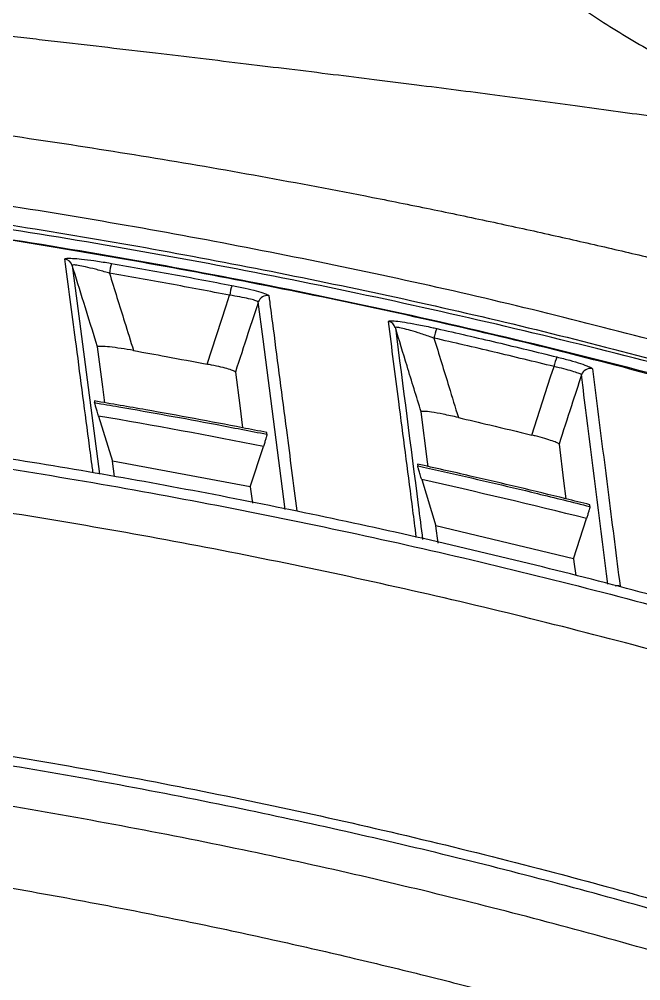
# Model space of a CAD drawing. Extents: x 526 to 610, y 679 to 808.
# Drawn here: x 554.647 to 556.67, y 710.814 to 713.941 of the extents above; entities that cross this region are included whole.
import ezdxf

# ---------------------------------------------------------------- set-up
doc = ezdxf.new("R2010")
doc.units = 0
doc.header["$MEASUREMENT"] = 0
doc.layers.add('1', color=4, linetype='Continuous')

# ---------------------------------------------------------------- blocks, each defined once
blk = doc.blocks.new('JETSETTER LX')
at = {"layer": '1', "color": 3, "linetype": 'Continuous', "lineweight": 25}
for p, q in [((28.7649, 15.8225), (28.7656, 15.8169)), ((28.7786, 15.7732), (28.8243, 15.6265)), ((29.3264, 15.7143), (29.3256, 15.7199)), ((29.2723, 15.5437), (29.315, 15.6748)), ((28.8308, 15.577), (28.8243, 15.6265)), ((29.2723, 15.5437), (28.8243, 15.6265)), ((29.8162, 15.6173), (29.817, 15.6116)), ((29.2723, 15.5437), (29.2793, 15.49)), ((29.8301, 15.5668), (29.8764, 15.4161)), ((30.3776, 15.4793), (30.3768, 15.485)), ((29.8836, 15.3604), (29.8764, 15.4161)), ((30.3245, 15.3093), (29.8764, 15.4161)), ((30.3245, 15.3093), (30.3664, 15.44))]:
    blk.add_line(p, q, dxfattribs=at)
at = {"layer": '1', "color": 3, "linetype": 'Continuous', "lineweight": 25, "flags": 128}
for points in [[(28.6926, 16.2634), (28.7078, 16.1476), (28.7384, 15.9158), (28.7819, 15.5846)], [(29.1314, 15.9421), (29.1936, 16.1313), (29.2051, 16.1663)], [(29.3861, 15.4693), (29.3141, 16.0234), (29.2984, 16.1443)], [(28.7991, 15.8166), (28.7923, 15.8685), (28.7751, 15.9982)], [(29.2236, 15.9165), (29.2378, 15.8081), (29.2473, 15.7352)], [(30.1883, 15.7115), (30.2498, 15.9008), (30.2607, 15.9343)], [(29.8513, 15.6093), (29.8494, 15.624), (29.8282, 15.7873)], [(30.277, 15.6819), (30.2921, 15.563), (30.2996, 15.5042)], [(30.3245, 15.3093), (30.3257, 15.2998), (30.3314, 15.2549)]]:
    blk.add_lwpolyline(points, dxfattribs=at)
at = {"layer": '1', "color": 3, "linetype": 'Continuous', "lineweight": 25}
for centre, radius, start, end in [((28.664, 16.2545), 0.0299, 17.3702, 80.9476), ((29.0145, 16.2111), 0.2026, 163.1806, 172.3558), ((29.3826, 16.14), 0.1794, 161.1897, 171.5778), ((29.3269, 16.1349), 0.03, 79.0897, 161.7673), ((29.7157, 16.0519), 0.0299, 17.1467, 78.1602), ((30.0189, 16.0011), 0.1511, 157.8369, 170.2378), ((30.3971, 15.9089), 0.1388, 155.8861, 169.4382), ((30.3785, 15.8978), 0.03, 76.2859, 161.9766), ((30.4681, 15.1915), 0.0301, 75.4026, 105.7082)]:
    blk.add_arc(centre, radius, start, end, dxfattribs=at)
for centre, major_axis, ratio, start_param, end_param in [((25.2566, -5.2979), (-0.6355, 21.36), 0.992571, 6.060695, 6.086396), ((25.2674, -5.2968), (-1.0117, 21.3437), 0.992516, 5.992653, 6.018625)]:
    blk.add_ellipse(centre, major_axis=major_axis, ratio=ratio, start_param=start_param, end_param=end_param, dxfattribs=at)
for points, knots in [([(29.1863, 18.6122), (29.1952, 18.5995), (29.2136, 18.5736), (29.2418, 18.5332), (29.2712, 18.4904), (29.3082, 18.4361), (29.3558, 18.3648), (29.4113, 18.2803), (29.4682, 18.1925), (29.524, 18.1058), (29.5783, 18.0206), (29.6248, 17.9476), (29.6597, 17.8924), (29.6837, 17.8542), (29.7094, 17.8135), (29.7639, 17.7282), (29.8356, 17.6204), (29.916, 17.5119), (29.9793, 17.4336), (30.0423, 17.3629), (30.1019, 17.3032), (30.1762, 17.2353), (30.2556, 17.1698), (30.3498, 17.1009), (30.4334, 17.0451), (30.5171, 16.9939), (30.5975, 16.9488), (30.6864, 16.9024), (30.8069, 16.8445), (30.9688, 16.7766), (31.1194, 16.7227), (31.2331, 16.6862), (31.3088, 16.6633), (31.3862, 16.6414), (31.4654, 16.6203), (31.5189, 16.6071), (31.5459, 16.6005)], [0, 0, 0, 0, 0.014392, 0.029667, 0.045823, 0.062855, 0.090911, 0.125718, 0.157155, 0.188593, 0.221931, 0.251463, 0.26949, 0.282895, 0.293591, 0.314357, 0.377216, 0.413991, 0.439791, 0.470824, 0.501949, 0.51821, 0.564375, 0.597531, 0.626779, 0.657729, 0.688851, 0.712439, 0.75095, 0.813022, 0.875518, 0.899487, 0.923938, 0.948853, 0.974215, 1, 1, 1, 1]), ([(31.7661, 16.5629), (31.7434, 16.5669), (31.6943, 16.5755), (31.6156, 16.5889), (31.5202, 16.6049), (31.4119, 16.6227), (31.2547, 16.6479), (31.0579, 16.6783), (30.8195, 16.7136), (30.5774, 16.7481), (30.3279, 16.7824), (30.0741, 16.8162), (29.855, 16.8444), (29.6786, 16.8665), (29.5405, 16.8836), (29.4016, 16.9006), (29.2578, 16.918), (29.1125, 16.9354), (28.9623, 16.9532), (28.8103, 16.971), (28.6801, 16.9862), (28.5751, 16.9983), (28.495, 17.0075), (28.4142, 17.0168), (28.3056, 17.0292), (28.1688, 17.0448), (28.0036, 17.0633), (27.8387, 17.0817), (27.7109, 17.0957), (27.6204, 17.1056), (27.5661, 17.1116), (27.5124, 17.1174), (27.4591, 17.1232), (27.4063, 17.129), (27.3715, 17.1328), (27.3541, 17.1347)], [0, 0, 0, 0, 0.017982, 0.038831, 0.062547, 0.093838, 0.125134, 0.187726, 0.250288, 0.312796, 0.375249, 0.439524, 0.500138, 0.532228, 0.562768, 0.594718, 0.625384, 0.657137, 0.687816, 0.719429, 0.750191, 0.765837, 0.781457, 0.797072, 0.812706, 0.844022, 0.875184, 0.906509, 0.937575, 0.948075, 0.958526, 0.968935, 0.979312, 0.989664, 1, 1, 1, 1]), ([(19.3999, 16.1541), (19.4315, 16.1623), (19.4957, 16.179), (19.5933, 16.2039), (19.6936, 16.229), (19.7966, 16.2543), (19.9022, 16.2797), (20.0105, 16.3053), (20.1215, 16.331), (20.2352, 16.3567), (20.3515, 16.3824), (20.4705, 16.4081), (20.5921, 16.4337), (20.7165, 16.4592), (20.8957, 16.495), (21.1805, 16.5492), (21.5615, 16.6155), (21.953, 16.6762), (22.7239, 16.7831), (23.8136, 16.8881), (25.043, 16.9258), (25.992, 16.9104), (26.708, 16.8751), (27.4508, 16.815), (28.0637, 16.7454), (28.5755, 16.6739), (28.9408, 16.617), (29.3059, 16.5541), (29.6156, 16.4957), (29.8686, 16.4448), (30.063, 16.4039), (30.2518, 16.3627), (30.435, 16.3211), (30.6125, 16.2794), (30.7843, 16.2377), (30.9506, 16.1962), (31.0594, 16.168), (31.1129, 16.1542)], [0, 0, 0, 0, 0.008298, 0.016819, 0.025563, 0.03453, 0.043717, 0.053126, 0.062755, 0.072604, 0.082673, 0.09296, 0.103467, 0.114192, 0.125136, 0.1498, 0.187649, 0.223114, 0.250141, 0.384756, 0.499971, 0.561217, 0.624898, 0.681354, 0.749847, 0.781019, 0.81223, 0.843502, 0.87486, 0.89211, 0.908901, 0.925234, 0.941108, 0.956523, 0.971478, 0.985971, 1, 1, 1, 1]), ([(30.9817, 15.9134), (30.7097, 15.9864), (30.1656, 16.1325), (29.3382, 16.311), (28.5044, 16.4593), (27.6569, 16.5754), (26.7969, 16.6582), (25.9256, 16.7067), (25.0531, 16.72), (24.2116, 16.6986), (23.4024, 16.6468), (22.6263, 16.5688), (21.8506, 16.4624), (21.0767, 16.3266), (20.305, 16.1638), (19.797, 16.0317), (19.543, 15.9657)], [0, 0, 0, 0, 0.073061, 0.146185, 0.219308, 0.292368, 0.367557, 0.442815, 0.518073, 0.593262, 0.660587, 0.727938, 0.795264, 0.863501, 0.931763, 1, 1, 1, 1]), ([(19.6088, 15.9161), (19.8727, 15.9842), (20.4006, 16.1204), (21.2044, 16.2867), (22.0159, 16.4244), (22.833, 16.5303), (23.6524, 16.6046), (24.4746, 16.6474), (25.2999, 16.6584), (26.1247, 16.6376), (26.9458, 16.5852), (27.7617, 16.5016), (28.5776, 16.3865), (29.3919, 16.2387), (30.204, 16.061), (30.7383, 15.9163), (31.0054, 15.844)], [0, 0, 0, 0, 0.071117, 0.142234, 0.213812, 0.285389, 0.356511, 0.427632, 0.499232, 0.570832, 0.641816, 0.71283, 0.783815, 0.855866, 0.927947, 1, 1, 1, 1]), ([(30.9989, 15.8334), (30.9989, 15.8334), (30.6824, 15.9224), (30.0444, 16.0861), (29.0759, 16.2877), (28.098, 16.4452), (27.1141, 16.5578), (26.1817, 16.6211), (25.3033, 16.6431), (24.48, 16.6323), (23.658, 16.5899), (22.8389, 16.5162), (22.0238, 16.4109), (21.2138, 16.2746), (20.4103, 16.1077), (19.8798, 15.9762), (19.6161, 15.9054), (19.6161, 15.9054)], [0, 0, 0, 0, 0, 0.085737, 0.171625, 0.257558, 0.343437, 0.429167, 0.50049, 0.571873, 0.643256, 0.71458, 0.785905, 0.857288, 0.928672, 1, 1, 1, 1, 1]), ([(19.5745, 15.8576), (19.5745, 15.8576), (19.838, 15.9296), (20.3685, 16.0636), (21.1724, 16.2338), (21.9832, 16.373), (22.7993, 16.4808), (23.6197, 16.5568), (24.4432, 16.601), (25.2681, 16.6135), (26.1529, 16.5926), (27.0966, 16.5293), (28.0965, 16.4145), (29.09, 16.2531), (30.0734, 16.0457), (30.7207, 15.8769), (31.0417, 15.785), (31.0417, 15.785)], [0, 0, 0, 0, 0, 0.070883, 0.141825, 0.212767, 0.283648, 0.354542, 0.425497, 0.496451, 0.567344, 0.653765, 0.740348, 0.826987, 0.913575, 1, 1, 1, 1, 1]), ([(31.0399, 15.7823), (30.7734, 15.8553), (30.2402, 16.0013), (29.4294, 16.181), (28.608, 16.3321), (27.7763, 16.4508), (26.9359, 16.5373), (26.1002, 16.5899), (25.2709, 16.6096), (24.4474, 16.5975), (23.6234, 16.5534), (22.8022, 16.4773), (21.987, 16.37), (21.1776, 16.231), (20.3726, 16.0627), (19.8418, 15.9242), (19.5764, 15.8549)], [0, 0, 0, 0, 0.071541, 0.143112, 0.214652, 0.287314, 0.360008, 0.432669, 0.503348, 0.574028, 0.64519, 0.716352, 0.787028, 0.857704, 0.928852, 1, 1, 1, 1]), ([(28.6687, 16.2841), (28.6699, 16.285), (28.6723, 16.2868), (28.6925, 16.2865), (28.7231, 16.284), (28.7641, 16.2788), (28.7985, 16.2735), (28.8177, 16.2702), (28.8206, 16.2697)], [0, 0, 0, 0, 0.177623, 0.355082, 0.538526, 0.739348, 0.961345, 1, 1, 1, 1]), ([(28.7606, 15.5884), (28.7604, 15.5901), (28.7593, 15.5986), (28.7546, 15.6343), (28.7357, 15.777), (28.7062, 16.0005), (28.6803, 16.1965), (28.6687, 16.2841)], [0, 0, 0, 0, 0.007315, 0.036575, 0.153615, 0.621776, 1, 1, 1, 1]), ([(28.8137, 16.2381), (28.8114, 16.2387), (28.7961, 16.2432), (28.7688, 16.2506), (28.7361, 16.2585), (28.7117, 16.2634), (28.6954, 16.2655), (28.6935, 16.2641), (28.6926, 16.2634)], [0, 0, 0, 0, 0.03985, 0.268063, 0.471915, 0.654701, 0.828231, 1, 1, 1, 1]), ([(28.7751, 15.9982), (28.7601, 16.0465), (28.7326, 16.1349), (28.7051, 16.2233), (28.6926, 16.2634)], [0, 0, 0, 0, 0.545942, 1, 1, 1, 1]), ([(28.8206, 16.2697), (28.886, 16.2582), (29.0169, 16.2352), (29.1475, 16.2103), (29.2127, 16.1978)], [0, 0, 0, 0, 0.499975, 1, 1, 1, 1]), ([(28.8137, 16.2381), (28.8302, 16.1852), (28.8563, 16.1013), (28.8825, 16.0175), (28.8922, 15.9864)], [0, 0, 0, 0, 0.630173, 1, 1, 1, 1]), ([(29.2051, 16.1663), (29.14, 16.1787), (29.0097, 16.2035), (28.879, 16.2266), (28.8137, 16.2381)], [0, 0, 0, 0, 0.5000251, 1, 1, 1, 1]), ([(29.2127, 16.1978), (29.2272, 16.1949), (29.2561, 16.1891), (29.2933, 16.1799), (29.3201, 16.1718), (29.3313, 16.1668), (29.3323, 16.1649), (29.3326, 16.1644)], [0, 0, 0, 0, 0.22895, 0.45786, 0.685756, 0.911794, 1, 1, 1, 1]), ([(29.2984, 16.1443), (29.2982, 16.1446), (29.2973, 16.146), (29.2886, 16.1495), (29.2677, 16.1548), (29.2388, 16.1608), (29.2163, 16.1644), (29.2051, 16.1663)], [0, 0, 0, 0, 0.088006, 0.313662, 0.541468, 0.770609, 1, 1, 1, 1]), ([(29.3326, 16.1644), (29.3328, 16.1626), (29.334, 16.1541), (29.3387, 16.1181), (29.3575, 15.9743), (29.3868, 15.7499), (29.4125, 15.5524), (29.4239, 15.4649)], [0, 0, 0, 0, 0.007362, 0.036809, 0.154597, 0.625749, 1, 1, 1, 1]), ([(29.2984, 16.1443), (29.2872, 16.1101), (29.2623, 16.0342), (29.2373, 15.9583), (29.2236, 15.9165)], [0, 0, 0, 0, 0.450315, 1, 1, 1, 1]), ([(29.7218, 16.0812), (29.723, 16.0821), (29.7253, 16.0838), (29.745, 16.0826), (29.7749, 16.0786), (29.8155, 16.0716), (29.8521, 16.0641), (29.8738, 16.0593), (29.879, 16.0581)], [0, 0, 0, 0, 0.1696516, 0.3391161, 0.5149686, 0.7105705, 0.9311268, 1, 1, 1, 1]), ([(29.8128, 15.3788), (29.8126, 15.3806), (29.8114, 15.3893), (29.8067, 15.4257), (29.7879, 15.5714), (29.7587, 15.797), (29.7331, 15.9943), (29.7218, 16.0812)], [0, 0, 0, 0, 0.007389, 0.036946, 0.155172, 0.628077, 1, 1, 1, 1]), ([(29.87, 16.0268), (29.8658, 16.0282), (29.8485, 16.0343), (29.8194, 16.044), (29.7869, 16.0537), (29.7629, 16.0598), (29.747, 16.0627), (29.7452, 16.0614), (29.7443, 16.0608)], [0, 0, 0, 0, 0.071307, 0.298748, 0.497434, 0.672251, 0.837085, 1, 1, 1, 1]), ([(29.8282, 15.7873), (29.8129, 15.8371), (29.7849, 15.9282), (29.757, 16.0194), (29.7443, 16.0608)], [0, 0, 0, 0, 0.546337, 1, 1, 1, 1]), ([(29.7443, 16.0608), (29.7691, 15.8687), (29.7987, 15.6396), (29.8283, 15.4094), (29.833, 15.3722)], [0, 0, 0, 0, 0.838337, 1, 1, 1, 1]), ([(29.879, 16.0581), (29.9443, 16.0432), (30.0751, 16.0132), (30.2053, 15.9815), (30.2704, 15.9656)], [0, 0, 0, 0, 0.499975, 1, 1, 1, 1]), ([(29.87, 16.0268), (29.8862, 15.9741), (29.9126, 15.8881), (29.9391, 15.8021), (29.9494, 15.7686)], [0, 0, 0, 0, 0.61131, 1, 1, 1, 1]), ([(30.2607, 15.9343), (30.1957, 15.9502), (30.0657, 15.9819), (29.9352, 16.0118), (29.87, 16.0268)], [0, 0, 0, 0, 0.500025, 1, 1, 1, 1]), ([(28.8922, 15.9864), (28.8784, 15.9888), (28.8509, 15.9935), (28.8138, 15.9983), (28.7875, 16.0004), (28.7761, 15.9999), (28.7754, 15.9987), (28.7751, 15.9982)], [0, 0, 0, 0, 0.240052, 0.480629, 0.704457, 0.902123, 1, 1, 1, 1]), ([(28.8922, 15.9864), (28.9276, 15.98), (29.0074, 15.9656), (29.0871, 15.9505), (29.1314, 15.9421)], [0, 0, 0, 0, 0.444404, 1, 1, 1, 1]), ([(30.2704, 15.9656), (30.2845, 15.962), (30.3128, 15.9548), (30.3487, 15.9439), (30.3743, 15.9346), (30.3845, 15.9293), (30.3854, 15.9274), (30.3857, 15.9269)], [0, 0, 0, 0, 0.230854, 0.461641, 0.69207, 0.921827, 1, 1, 1, 1]), ([(29.2236, 15.9165), (29.2224, 15.9177), (29.22, 15.92), (29.2028, 15.9258), (29.1776, 15.9324), (29.1521, 15.938), (29.1362, 15.9411), (29.1314, 15.9421)], [0, 0, 0, 0, 0.2241048, 0.4481729, 0.6732402, 0.9001347, 1, 1, 1, 1]), ([(30.35, 15.9071), (30.3498, 15.9074), (30.3491, 15.9088), (30.3411, 15.9126), (30.3213, 15.9191), (30.2935, 15.9268), (30.2716, 15.9318), (30.2607, 15.9343)], [0, 0, 0, 0, 0.078139, 0.307837, 0.538269, 0.769098, 1, 1, 1, 1]), ([(30.3857, 15.9269), (30.4035, 15.7877), (30.4335, 15.5529), (30.4635, 15.3167), (30.4757, 15.2207)], [0, 0, 0, 0, 0.593378, 1, 1, 1, 1]), ([(30.35, 15.9071), (30.3391, 15.8734), (30.3147, 15.7984), (30.2904, 15.7233), (30.277, 15.6819)], [0, 0, 0, 0, 0.448306, 1, 1, 1, 1]), ([(30.4363, 15.2265), (30.4131, 15.4098), (30.3843, 15.6372), (30.3555, 15.8633), (30.35, 15.9071)], [0, 0, 0, 0, 0.806229, 1, 1, 1, 1]), ([(17.8682, 14.4652), (18.134, 14.5645), (18.6657, 14.7631), (19.4782, 15.0189), (20.2997, 15.2435), (21.1379, 15.4351), (21.9915, 15.5927), (22.8596, 15.715), (23.732, 15.8002), (24.5987, 15.8477), (25.4581, 15.8582), (26.3089, 15.8334), (27.158, 15.7734), (28.0118, 15.6774), (28.8689, 15.5441), (29.7278, 15.3726), (30.5786, 15.165), (31.3986, 14.9268), (32.1888, 14.664), (32.6928, 14.4679), (32.945, 14.3698)], [0, 0, 0, 0, 0.055117, 0.1102816, 0.1654459, 0.2205627, 0.277281, 0.3340515, 0.3908219, 0.4475401, 0.5026255, 0.5577589, 0.6128923, 0.6679778, 0.7246688, 0.7814119, 0.8381551, 0.8948464, 0.9473821, 1, 1, 1, 1]), ([(32.4393, 14.5972), (32.2042, 14.6822), (31.7338, 14.8522), (31.0169, 15.0734), (30.2928, 15.2702), (29.5657, 15.4389), (28.8364, 15.5807), (28.1051, 15.6952), (27.3689, 15.7853), (26.8751, 15.8229), (26.6282, 15.8417)], [0, 0, 0, 0, 0.1257, 0.251587, 0.377281, 0.503145, 0.627034, 0.750923, 0.875461, 1, 1, 1, 1]), ([(29.3256, 15.7199), (29.2995, 15.725), (29.1687, 15.7506), (28.9818, 15.7853), (28.8208, 15.8129), (28.7649, 15.8225)], [0, 0, 0, 0, 0.14029, 0.701468, 1, 1, 1, 1]), ([(28.7786, 15.7732), (28.777, 15.7785), (28.7738, 15.789), (28.7695, 15.803), (28.7667, 15.8128), (28.7657, 15.8163), (28.7656, 15.8168), (28.7656, 15.8169)], [0, 0, 0, 0, 0.256893, 0.514412, 0.752692, 0.963105, 1, 1, 1, 1]), ([(28.7656, 15.8169), (28.7919, 15.8124), (28.9233, 15.7901), (29.1103, 15.7563), (29.2707, 15.7251), (29.3264, 15.7143)], [0, 0, 0, 0, 0.140288, 0.701457, 1, 1, 1, 1]), ([(29.9494, 15.7686), (29.9326, 15.7723), (29.9014, 15.7793), (29.8619, 15.7862), (29.8371, 15.7891), (29.8286, 15.7887), (29.8283, 15.7875), (29.8282, 15.7873)], [0, 0, 0, 0, 0.287444, 0.534233, 0.753991, 0.941849, 1, 1, 1, 1]), ([(29.9494, 15.7686), (29.9835, 15.7606), (30.0633, 15.7419), (30.1428, 15.7226), (30.1883, 15.7115)], [0, 0, 0, 0, 0.428448, 1, 1, 1, 1]), ([(32.8992, 14.2388), (32.6489, 14.336), (32.1479, 14.5306), (31.3703, 14.7888), (30.5708, 15.0211), (29.7496, 15.2228), (28.9207, 15.3906), (28.0777, 15.5252), (27.2215, 15.625), (26.3534, 15.6889), (25.4832, 15.7158), (24.621, 15.7058), (23.768, 15.6597), (22.9253, 15.579), (22.0867, 15.4637), (21.2458, 15.3123), (20.404, 15.1239), (19.563, 14.8971), (18.7315, 14.6374), (18.1876, 14.4349), (17.9157, 14.3337)], [0, 0, 0, 0, 0.05254, 0.105163, 0.16025, 0.215385, 0.27052, 0.325608, 0.382294, 0.439032, 0.49577, 0.552457, 0.607575, 0.662741, 0.717907, 0.773025, 0.829743, 0.886512, 0.943282, 1, 1, 1, 1]), ([(29.3264, 15.7143), (29.3263, 15.7135), (29.3261, 15.7119), (29.3241, 15.7043), (29.3211, 15.694), (29.3178, 15.6835), (29.3157, 15.677), (29.315, 15.6748)], [0, 0, 0, 0, 0.220702, 0.441381, 0.662749, 0.885614, 1, 1, 1, 1]), ([(30.277, 15.6819), (30.2758, 15.6831), (30.2734, 15.6856), (30.2563, 15.6923), (30.2313, 15.7001), (30.2069, 15.7069), (30.1922, 15.7105), (30.1883, 15.7115)], [0, 0, 0, 0, 0.228968, 0.45792, 0.687296, 0.917323, 1, 1, 1, 1]), ([(30.3768, 15.485), (30.351, 15.4915), (30.2216, 15.5237), (30.0349, 15.5682), (29.8735, 15.6044), (29.8162, 15.6173)], [0, 0, 0, 0, 0.138831, 0.694172, 1, 1, 1, 1]), ([(29.8301, 15.5668), (29.8284, 15.5723), (29.8251, 15.5834), (29.8207, 15.598), (29.818, 15.6076), (29.8171, 15.6109), (29.817, 15.6115), (29.817, 15.6116)], [0, 0, 0, 0, 0.265772, 0.53237, 0.773513, 0.957864, 1, 1, 1, 1]), ([(29.817, 15.6116), (29.843, 15.6058), (29.9731, 15.5768), (30.1601, 15.5332), (30.3206, 15.4934), (30.3776, 15.4793)], [0, 0, 0, 0, 0.138828, 0.694155, 1, 1, 1, 1]), ([(30.3776, 15.4793), (30.3775, 15.4785), (30.3773, 15.4769), (30.3753, 15.4693), (30.3723, 15.4589), (30.3691, 15.4485), (30.3671, 15.4421), (30.3664, 15.44)], [0, 0, 0, 0, 0.222452, 0.444898, 0.66754, 0.89062, 1, 1, 1, 1]), ([(17.887, 13.4768), (18.1951, 13.5974), (18.8115, 13.8387), (19.7577, 14.1409), (20.7245, 14.4004), (21.7117, 14.6105), (22.7163, 14.7707), (23.6599, 14.8713), (24.5387, 14.9233), (25.3508, 14.9376), (26.1628, 14.9182), (26.9809, 14.8647), (27.8039, 14.7757), (28.6303, 14.6504), (29.4505, 14.49), (30.2194, 14.3053), (30.9371, 14.1027), (31.6055, 13.8875), (32.2675, 13.6497), (32.7017, 13.471), (32.9189, 13.3817)], [0, 0, 0, 0, 0.064318, 0.128678, 0.192996, 0.258873, 0.324795, 0.390672, 0.443264, 0.495903, 0.548541, 0.601134, 0.655263, 0.709442, 0.763621, 0.817751, 0.863195, 0.908639, 0.95432, 1, 1, 1, 1]), ([(33.4456, 13.1131), (33.2235, 13.2124), (32.7793, 13.4111), (32.0994, 13.6774), (31.4077, 13.921), (30.7041, 14.1387), (29.9897, 14.3307), (29.2455, 14.5007), (28.4717, 14.6451), (27.6689, 14.7607), (26.862, 14.8428), (26.0447, 14.8919), (25.2179, 14.9062), (24.3832, 14.8849), (23.55, 14.828), (22.6916, 14.7323), (21.8099, 14.5934), (20.9074, 14.4071), (20.0085, 14.1772), (19.1158, 13.9019), (18.23, 13.5849), (17.6536, 13.3382), (17.3655, 13.2149)], [0, 0, 0, 0, 0.04406, 0.088136, 0.132195, 0.176825, 0.22147, 0.266099, 0.314989, 0.363922, 0.412855, 0.461745, 0.51207, 0.562442, 0.612813, 0.663139, 0.718691, 0.774275, 0.829828, 0.886541, 0.943287, 1, 1, 1, 1]), ([(33.4459, 12.9701), (33.2242, 13.0701), (32.7807, 13.27), (32.1017, 13.5381), (31.4108, 13.7834), (30.7078, 14.0027), (29.9939, 14.1961), (29.2518, 14.3669), (28.4818, 14.512), (27.6845, 14.6281), (26.8831, 14.7111), (26.0713, 14.7611), (25.2501, 14.7767), (24.4208, 14.7569), (23.5931, 14.7017), (22.7353, 14.6075), (21.8495, 14.469), (20.9384, 14.2815), (20.0308, 14.0491), (19.1295, 13.7701), (18.2353, 13.4482), (17.6538, 13.1973), (17.3631, 13.0719)], [0, 0, 0, 0, 0.0440202, 0.088056, 0.1320762, 0.1766726, 0.2212852, 0.2658815, 0.3144177, 0.3629962, 0.4115746, 0.4601107, 0.5100716, 0.5600789, 0.6100862, 0.6600473, 0.7160896, 0.7721644, 0.8282069, 0.8854596, 0.942747, 1, 1, 1, 1]), ([(19.775, 13.7056), (19.8023, 13.7138), (19.8584, 13.7306), (19.9448, 13.756), (20.0355, 13.7821), (20.1306, 13.809), (20.2301, 13.8366), (20.3339, 13.8648), (20.4422, 13.8936), (20.5548, 13.9228), (20.6719, 13.9524), (20.7935, 13.9823), (20.9195, 14.0124), (21.05, 14.0426), (21.2816, 14.0945), (21.7053, 14.1829), (22.2671, 14.2823), (22.8798, 14.3698), (23.6117, 14.452), (24.4066, 14.5062), (25.1874, 14.5219), (25.8338, 14.513), (26.5029, 14.4823), (27.3009, 14.4142), (27.9821, 14.3245), (28.4981, 14.239), (28.8028, 14.1833), (29.0887, 14.1263), (29.3561, 14.069), (29.6049, 14.012), (29.8353, 13.9562), (30.0474, 13.9021), (30.2414, 13.8503), (30.4173, 13.8015), (30.5754, 13.7562), (30.6747, 13.7266), (30.7214, 13.7127)], [0, 0, 0, 0, 0.007712, 0.015819, 0.024322, 0.033221, 0.042516, 0.052206, 0.062292, 0.072774, 0.083651, 0.094924, 0.106593, 0.118657, 0.131117, 0.1707, 0.235591, 0.285217, 0.337885, 0.434528, 0.500329, 0.548838, 0.609145, 0.681251, 0.765153, 0.794678, 0.822568, 0.848823, 0.873443, 0.896428, 0.917777, 0.937492, 0.955572, 0.972016, 0.986826, 1, 1, 1, 1])]:
    blk.add_open_spline(points, degree=3, knots=knots, dxfattribs=at)

msp = doc.modelspace()

# ---------------------------------------------------------------- block references
at = {"layer": '1'}
msp.add_blockref('JETSETTER LX', (526.127, 696.8772), dxfattribs=at)

doc.saveas('drawing.dxf')
